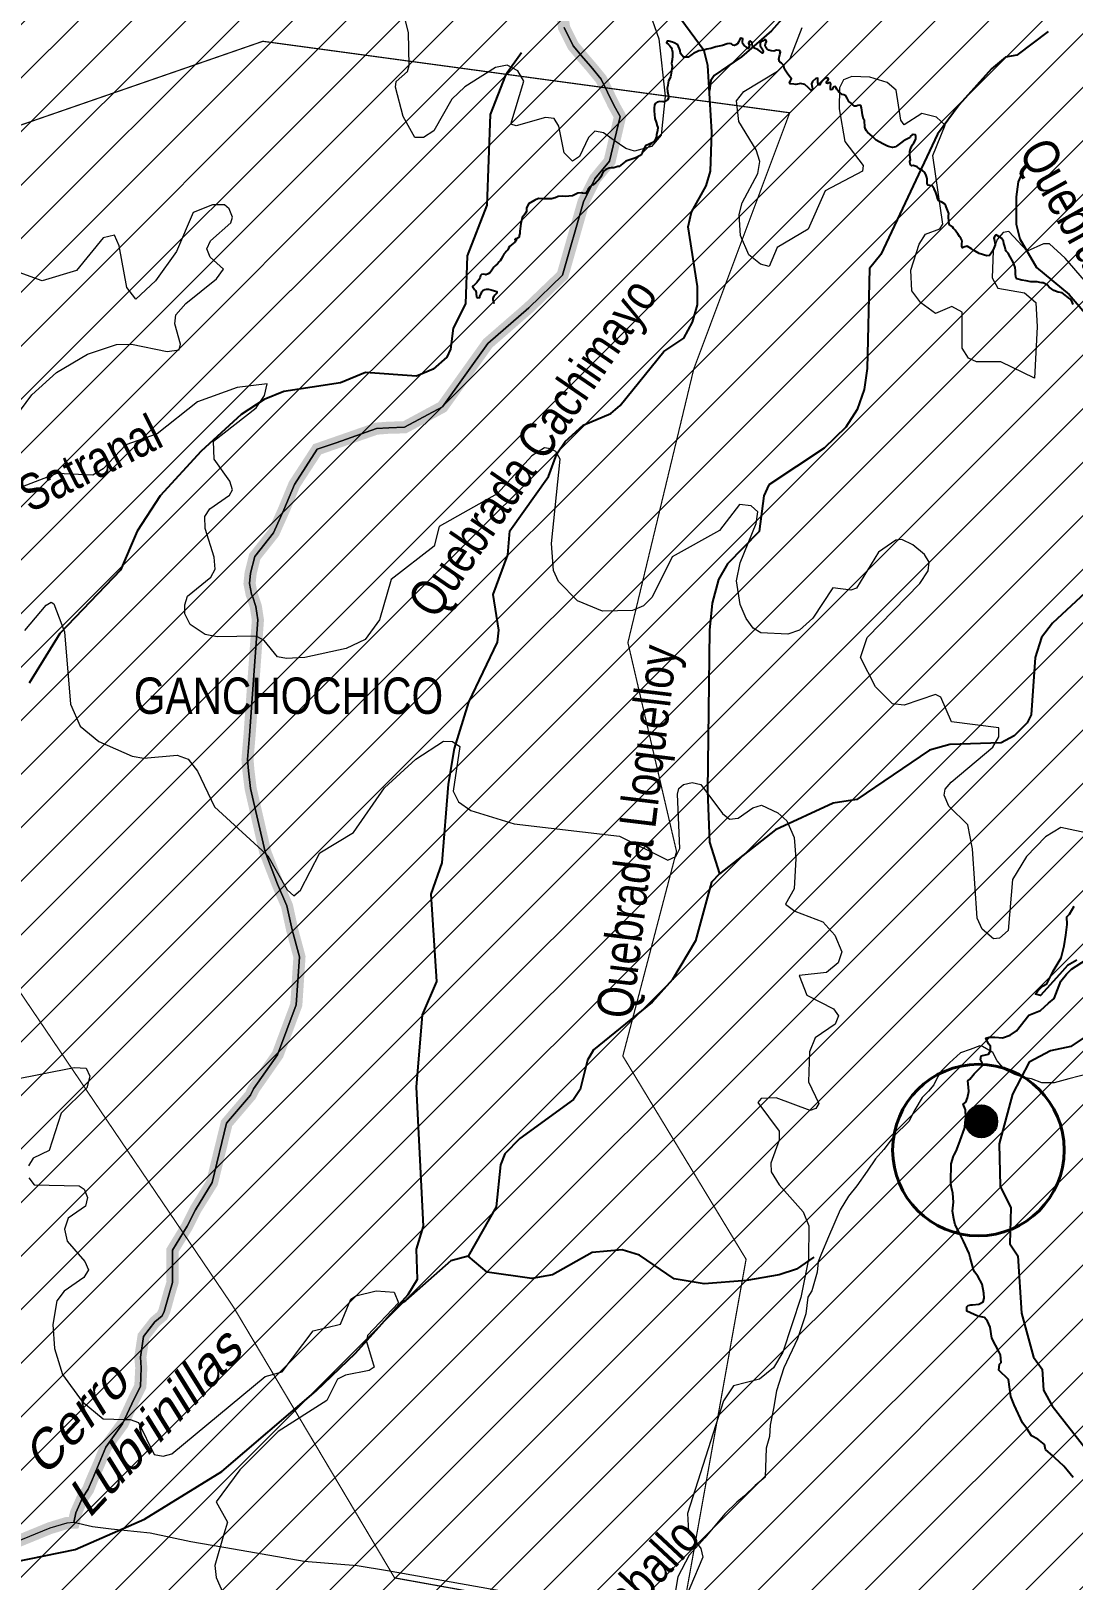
# Model space of a CAD drawing. Header units: feet. Extents: x -72 to 1107026, y -16 to 8357890.
# Drawn here: x 791715 to 800313, y 8214021 to 8226806 of the extents above; entities that cross this region are included whole.
import ezdxf

# ---------------------------------------------------------------- set-up
doc = ezdxf.new("R2010")
doc.units = ezdxf.units.FT
doc.header["$LTSCALE"] = 10
doc.header["$MEASUREMENT"] = 0
doc.linetypes.add('EJE ESC 25 000$0${ Offset Lines }', pattern=[0])
for name, color, linetype in [('_html_xmlns_fo_http__www_w3_org', 7, 'CONTINUOUS'), ('AUTODEMA-inf. cofopri-Rural-PSAD', 190, 'CONTINUOUS'), ('HUELLA-MINA-PP-BUSQUEDA CATASTRAL', 34, 'CONTINUOUS'), ('INEI-PROV-PSAD56', 7, 'CONTINUOUS'), ('VIA-AFIRMADA', 20, 'CONTINUOUS')]:
    doc.layers.add(name, color=color, linetype=linetype)
for name, color, linetype, lineweight in [('CURVAS_PERU_500_PSAD-18', 23, 'CONTINUOUS', 5), ('Hidrografia-IGN-QUEBRADAS', 151, 'CONTINUOUS', 25), ('INEI-DIS-AREQ', 252, 'CONTINUOUS', 9), ('Texto Toponimia IGN', 251, 'CONTINUOUS', 0), ('TEXTOS', 7, 'CONTINUOUS', 5)]:
    doc.layers.add(name, color=color, linetype=linetype, lineweight=lineweight)
doc.styles.add('SWILL721', font='swissi.ttf')

msp = doc.modelspace()

# ---------------------------------------------------------------- hatches: boundary and pattern name
at = {"layer": 'AUTODEMA-inf. cofopri-Rural-PSAD', "lineweight": 5}
h = msp.add_hatch(dxfattribs=at)
h.set_pattern_fill('ANSI31', color=256, scale=2500)
h.paths.add_polyline_path([(753238, 8156793), (753322, 8156780), (753238, 8156793), (761252, 8177664), (761485, 8177877), (761891, 8178033), (762006, 8178099), (762145, 8178160), (762278, 8178215), (762392, 8178274), (762497, 8178357), (762589, 8178469), (762675, 8178563), (762762, 8178662), (762856, 8178741), (762966, 8178847), (763062, 8178931), (763167, 8179043), (763215, 8179157), (763254, 8179284), (763292, 8179406), (763323, 8179543), (763341, 8179672), (763349, 8179797), (763400, 8179962), (763448, 8180102), (763499, 8180234), (763573, 8180363), (763635, 8180490), (763719, 8180589), (763826, 8180681), (763928, 8180774), (764019, 8180866), (764121, 8180950), (764228, 8181026), (764338, 8181097), (764444, 8181168), (764559, 8181213), (764712, 8181269), (764839, 8181335), (764956, 8181398), (765071, 8181451), (765175, 8181550), (765244, 8181660), (765315, 8181776), (765354, 8181893), (765389, 8182013), (765390, 8182140), (765377, 8182262), (765342, 8182396), (765286, 8182546), (765225, 8182684), (765197, 8182808), (765187, 8182943), (765170, 8183067), (765142, 8183205), (765114, 8183355), (765122, 8183484), (765143, 8183642), (765150, 8183779), (765168, 8183908), (765199, 8184028), (765243, 8184165), (765278, 8184310), (765332, 8184449), (765386, 8184576), (765432, 8184714), (765467, 8184853), (765513, 8184978), (765575, 8185115), (765661, 8185237), (765751, 8185338), (765852, 8185419), (765985, 8185503), (766099, 8185572), (766232, 8185655), (766299, 8185789), (767271, 8186800), (767271, 8186947), (767297, 8187069), (767333, 8187214), (767379, 8187334), (767466, 8187468), (767519, 8187582), (767578, 8187702), (767631, 8187831), (767690, 8187961), (767739, 8188095), (767779, 8188220), (767853, 8188349), (767930, 8188476), (768029, 8188550), (768144, 8188601), (768268, 8188621), (768396, 8188684), (768525, 8188666), (768648, 8188684), (768729, 8188803), (768760, 8188933), (768775, 8189055), (768816, 8189187), (768865, 8189314), (768913, 8189448), (768946, 8189596), (769010, 8189708), (769110, 8189804), (769242, 8189855), (769369, 8189839), (769435, 8190402), (769242, 8190676), (768955, 8190796), (768850, 8191044), (768727, 8191405), (768791, 8192051), (769355, 8193016), (769774, 8193584), (769715, 8193854), (770015, 8194180), (770358, 8194460), (770593, 8194855), (771149, 8195508), (771339, 8195882), (771620, 8196321), (772139, 8196529), (772271, 8196571), (772518, 8196829), (772893, 8197299), (773001, 8197468), (773083, 8197912), (773128, 8198271), (773053, 8198668), (772961, 8199048), (772784, 8199431), (772552, 8199747), (772403, 8199923), (772344, 8200269), (772420, 8200524), (772438, 8201124), (772378, 8201509), (772320, 8201525), (771949, 8202389), (771948, 8203291), (771835, 8204086), (771949, 8205175), (771912, 8205868), (771936, 8206678), (771927, 8207524), (771977, 8207815), (772140, 8208229), (772310, 8208881), (772199, 8209183), (771898, 8209610), (771718, 8210093), (771643, 8210618), (770734, 8212243), (770420, 8212760), (770332, 8213330), (770439, 8213909), (770573, 8214159), (770693, 8214428), (770826, 8214682), (770933, 8214964), (771027, 8215231), (771060, 8215528), (771028, 8215800), (771023, 8215945), (771008, 8216090), (770944, 8216217), (770904, 8216392), (770519, 8217145), (770239, 8217796), (770023, 8218086), (769663, 8218545), (769449, 8218924), (769225, 8219439), (769296, 8219810), (769534, 8220281), (769800, 8220721), (770123, 8220961), (770236, 8221108), (770301, 8221212), (770355, 8221316), (770388, 8221417), (770506, 8221516), (770614, 8221596), (770683, 8221720), (770695, 8221911), (770696, 8222074), (770699, 8222211), (770790, 8222424), (770811, 8222568), (770823, 8222774), (770781, 8222973), (770744, 8223095), (770724, 8223248), (770687, 8223365), (770609, 8223513), (770566, 8223607), (770536, 8223648), (770519, 8223803), (770420, 8224061), (770417, 8224114), (770411, 8224346), (770326, 8224585), (770246, 8224784), (770250, 8224878), (770152, 8225049), (770105, 8225286), (769944, 8225912), (769917, 8226101), (769939, 8226683), (769870, 8226978), (769847, 8227388), (769974, 8227697), (770102, 8227836), (770156, 8227935), (770134, 8228072), (770014, 8228391), (770087, 8228555), (770259, 8228867), (770494, 8228977), (770568, 8228972), (770670, 8228991), (770967, 8229392), (771170, 8229797), (771390, 8230281), (771541, 8230796), (771638, 8231110), (771649, 8231265), (771605, 8231522), (771627, 8231763), (771687, 8231964), (771722, 8232157), (771735, 8232337), (771693, 8232515), (771625, 8232625), (771600, 8233022), (771587, 8233284), (771570, 8233434), (771556, 8233673), (771538, 8233961), (771479, 8234294), (771495, 8234446), (771537, 8234647), (771589, 8234753), (771628, 8234908), (771626, 8235023), (771663, 8235221), (771705, 8235358), (771731, 8235452), (771806, 8235660), (771892, 8235916), (771915, 8235992), (771929, 8236129), (771913, 8236376), (771884, 8236602), (771862, 8236752), (771822, 8236938), (771796, 8237134), (771804, 8237182), (771883, 8237286), (771904, 8237405), (771913, 8237507), (771903, 8237629), (771894, 8237698), (771889, 8237802), (771827, 8237968), (771792, 8238039), (771813, 8238197), (771839, 8238311), (771838, 8238486), (771839, 8238639), (771824, 8238728), (771772, 8238886), (771717, 8239024), (771631, 8239192), (771615, 8239378), (771621, 8239502), (771614, 8239619), (771605, 8239731), (771569, 8239792), (771550, 8239932), (771551, 8240029), (771481, 8240238), (771522, 8240563), (771488, 8241022), (771468, 8241305), (820278, 8241691), (830577, 8202812), (830340, 8202672), (830000, 8202586), (829662, 8202548), (829318, 8202317), (829158, 8201793), (829053, 8201507), (828905, 8201367), (828322, 8201192), (827978, 8200961), (827919, 8200578), (827797, 8199716), (827643, 8199383), (827293, 8198961), (826996, 8198681), (826979, 8198104), (826868, 8197578), (826760, 8197196), (826743, 8196619), (826868, 8195942), (827189, 8195377), (827277, 8195085), (827159, 8194367), (827146, 8193935), (827234, 8193643), (827319, 8193256), (827453, 8192915), (827398, 8192676), (827291, 8192294), (827132, 8191818), (827119, 8191385), (827194, 8190661), (827090, 8190376), (826836, 8189950), (826722, 8189328), (826756, 8188846), (826641, 8188224), (826583, 8187889), (826334, 8187608), (826127, 8187133), (825918, 8186561), (825905, 8186129), (826032, 8185548), (825868, 8184879), (825858, 8184542), (825847, 8184158), (826032, 8183912), (826069, 8183526), (826047, 8182805), (826078, 8182227), (826108, 8181600), (826048, 8181217), (825801, 8180984), (825747, 8180793), (825636, 8180315), (825796, 8179204), (825684, 8178678), (825668, 8178149), (825657, 8177765), (825548, 8177335), (825244, 8176815), (825086, 8176386), (824977, 8175956), (824725, 8175579), (824520, 8175152), (824114, 8174443), (823712, 8173877), (823407, 8173357), (823324, 8172960), (823317, 8172729), (823307, 8172399), (823238, 8171852), (823314, 8171473), (823304, 8171154), (823327, 8170950), (823289, 8170632), (823310, 8170370), (823402, 8170016), (823586, 8169548), (823710, 8169280), (823662, 8168785), (823750, 8168195), (823303, 8168147), (822930, 8167996), (822690, 8167863), (822198, 8167624), (822071, 8167460), (821892, 8167381), (821672, 8167229), (821518, 8167084), (821383, 8166920), (821310, 8166661), (821229, 8166477), (821265, 8166226), (821329, 8166168), (821371, 8165998), (821374, 8165793), (821214, 8165770), (821034, 8165673), (820575, 8165630), (820470, 8165568), (820330, 8165544), (820169, 8165484), (819982, 8165480), (819805, 8165485), (819700, 8165414), (819649, 8165285), (819644, 8165108), (819667, 8164939), (819671, 8164762), (819732, 8164620), (819765, 8164469), (819741, 8164302), (819684, 8164248), (819479, 8164273), (819273, 8164260), (819038, 8164211), (818867, 8164134), (818823, 8164107), (818741, 8164036), (818708, 8164001), (818677, 8163932), (818710, 8163874), (818719, 8163764), (818731, 8163685), (818688, 8163660), (818637, 8163650), (818578, 8163656), (818522, 8163649), (818440, 8163596), (818419, 8163540), (818393, 8163433), (818298, 8163327), (818245, 8163363), (818164, 8163435), (818136, 8163489), (818129, 8163542), (818096, 8163606), (818046, 8163683), (817988, 8163732), (817894, 8163801), (817840, 8163741), (817832, 8163692), (817948, 8163198), (817963, 8163142), (817897, 8163112), (817789, 8163046), (817781, 8162998), (817730, 8162927), (817678, 8162897), (817592, 8162870), (817454, 8162902), (817393, 8162912), (817340, 8162910), (817312, 8162864), (817276, 8162829), (817252, 8162781), (817206, 8162736), (817116, 8162650), (817080, 8162604), (816998, 8162546), (816927, 8162529), (816831, 8162586), (816762, 8162655), (816699, 8162684), (816646, 8162707), (816575, 8162751), (816511, 8162744), (816411, 8162673), (816342, 8162595), (816313, 8162529), (816262, 8162412), (816108, 8162337), (816052, 8162315), (815981, 8162315), (815917, 8162285), (815807, 8162276), (815739, 8162310), (815638, 8162382), (815595, 8162443), (815534, 8162451), (815488, 8162492), (815433, 8162536), (815341, 8162496), (815286, 8162397), (815285, 8162290), (815182, 8162139), (815129, 8162124), (815020, 8162160), (814969, 8162143), (814915, 8162151), (814818, 8162129), (814661, 8162171), (814608, 8162204), (814465, 8162246), (814361, 8162265), (814167, 8162243), (813989, 8162194), (813856, 8162085), (813702, 8161985), (813124, 8161923), (812911, 8161706), (812856, 8161618), (812749, 8161540), (812492, 8161534), (812443, 8161524), (812367, 8161515), (812252, 8161510), (812150, 8161471), (812066, 8161443), (811936, 8161388), (811813, 8161338), (811757, 8161367), (811669, 8161438), (811510, 8161415), (811342, 8161337), (811245, 8161204), (811131, 8161124), (810849, 8161076), (810322, 8160943), (809995, 8160714), (809741, 8160678), (809493, 8160697), (809213, 8160705), (808932, 8160676), (808648, 8160621), (808530, 8160579), (808408, 8160546), (808227, 8160477), (808120, 8160465), (808005, 8160428), (807949, 8160451), (807748, 8160486), (807591, 8160502), (807337, 8160435), (807016, 8160247), (806896, 8160192), (806747, 8160074), (806681, 8160046), (806538, 8159999), (806377, 8159904), (806147, 8159906), (805415, 8159960), (805112, 8159977), (804565, 8160002), (804080, 8160025), (803956, 8160045), (803836, 8160005), (803684, 8159964), (803497, 8159761), (803367, 8159762), (803227, 8159787), (802920, 8159966), (802800, 8159994), (802680, 8160027), (802548, 8160058), (802424, 8160101), (802312, 8160152), (802195, 8160221), (802083, 8160290), (801956, 8160316), (801818, 8160295), (801688, 8160293), (801556, 8160247), (801423, 8160212), (801291, 8160159), (801159, 8160106), (800787, 8160136), (800463, 8160229), (800277, 8160263), (800072, 8160269), (799744, 8160251), (799483, 8160249), (799221, 8160248), (798949, 8160191), (798686, 8160152), (798410, 8160168), (798290, 8160204), (798148, 8160212), (798023, 8160253), (797876, 8160243), (797751, 8160192), (797611, 8160213), (797496, 8160274), (797323, 8160236), (797183, 8160081), (797053, 8159952), (796859, 8159878), (796714, 8159805), (796661, 8159693), (796625, 8159558), (796551, 8159432), (796413, 8159345), (796273, 8159351), (796136, 8159369), (796011, 8159432), (795892, 8159481), (795767, 8159545), (795647, 8159580), (795531, 8159639), (795391, 8159662), (795256, 8159634), (795083, 8159561), (794973, 8159508), (794881, 8159383), (794743, 8159228), (794634, 8159150), (794486, 8159150), (794377, 8159214), (794229, 8159227), (794087, 8159186), (793965, 8159158), (793830, 8159143), (793685, 8159172), (793580, 8159268), (793535, 8159388), (793533, 8159520), (793530, 8159657), (793548, 8159797), (793528, 8160067), (793457, 8160189), (793366, 8160285), (793249, 8160375), (793130, 8160431), (792862, 8160424), (792730, 8160378), (792470, 8160226), (792221, 8160229), (792150, 8160361), (792025, 8160394), (791895, 8160369), (791742, 8160344), (791615, 8160278), (791345, 8160296), (791121, 8160303), (791002, 8160353), (790927, 8160356), (790776, 8160295), (790573, 8160086), (790487, 8160014), (790335, 8159935), (790156, 8159875), (789933, 8159891), (789628, 8159994), (789403, 8160091), (789337, 8160215), (789139, 8160376), (788987, 8160391), (788855, 8160613), (788850, 8160750), (788898, 8160900), (788728, 8161037), (788593, 8161048), (788476, 8161094), (788331, 8161107), (788207, 8161079), (788072, 8161089), (787996, 8161188), (787900, 8161371), (787828, 8161534), (787714, 8161613), (787483, 8161754), (787368, 8161805), (787254, 8161881), (787122, 8161935), (787007, 8162011), (786888, 8162072), (786771, 8162121), (786667, 8162202), (786552, 8162248), (786425, 8162271), (786298, 8162223), (786203, 8162137), (786107, 8162061), (786051, 8162173), (786043, 8162338), (786150, 8162401), (786275, 8162485), (786339, 8162597), (786237, 8162665), (786110, 8162638), (785990, 8162577), (785868, 8162597), (785746, 8162615), (785622, 8162654), (785500, 8162672), (785362, 8162654), (785199, 8162603), (785082, 8162565), (784960, 8162540), (784835, 8162500), (784720, 8162436), (784596, 8162358), (784484, 8162277), (784379, 8162190), (784275, 8162114), (784160, 8162036), (784043, 8161954), (783938, 8161886), (783826, 8161812), (783699, 8161747), (783582, 8161693), (783449, 8161676), (783342, 8161607), (783271, 8161452), (783225, 8161328), (783179, 8161206), (783138, 8161082), (783097, 8160957), (783061, 8160830), (782974, 8160718), (782855, 8160675), (782725, 8160670), (782582, 8160648), (782463, 8160615), (782353, 8160549), (782259, 8160460), (782078, 8160260), (782029, 8160143), (781968, 8160031), (781907, 8159917), (781846, 8159810), (781751, 8159699), (781639, 8159610), (781573, 8159503), (781506, 8159396), (781422, 8159300), (781295, 8159285), (781170, 8159283), (781058, 8159227), (781035, 8159095), (780966, 8158947), (780910, 8158818), (780843, 8158678), (780719, 8158676), (780643, 8158773), (780548, 8158676), (780492, 8158534), (780489, 8158409), (780563, 8158292), (780456, 8158221), (780372, 8158130), (780275, 8158051), (780148, 8158062), (780033, 8158141), (779893, 8158142), (779769, 8158106), (779649, 8158042), (779555, 8157953), (779448, 8157872), (779391, 8157763), (779345, 8157649), (779294, 8157529), (779236, 8157415), (779123, 8157309), (778981, 8157250), (778859, 8157212), (778734, 8157164), (778607, 8157144), (778479, 8157144), (778332, 8157180), (778375, 8156898), (778164, 8156936), (778158, 8156802), (778130, 8156675), (778140, 8156545), (778112, 8156426), (778050, 8156319), (778063, 8156169), (777986, 8156065), (777961, 8155941), (777902, 8155786), (777843, 8155676), (777795, 8155562), (777705, 8155466), (777593, 8155359), (777509, 8155263), (777417, 8155159), (777305, 8155070), (777239, 8154938), (777216, 8154806), (777159, 8154686), (777093, 8154552), (777034, 8154440), (776983, 8154298), (776922, 8154161), (776873, 8154016), (776779, 8153937), (776659, 8153838), (776605, 8153711), (776592, 8153572), (776612, 8153434), (776630, 8153310), (776609, 8153183), (776586, 8153051), (776545, 8152921), (776515, 8152794), (776494, 8152637), (776486, 8152507), (776478, 8152344), (776437, 8152225), (776573, 8151681), (776106, 8151111), (775463, 8150015), (775273, 8149577), (775253, 8149427), (774951, 8149779), (774716, 8150004), (774511, 8150120), (774293, 8150189), (774009, 8150343), (773986, 8150653), (773898, 8150715), (773679, 8150366), (773524, 8150449), (773583, 8150865), (773302, 8151090), (773079, 8151190), (772903, 8151351), (772690, 8151485), (772613, 8151651), (772759, 8151759), (772737, 8151864), (772352, 8152136), (772085, 8152058), (771824, 8152119), (771653, 8152170), (771611, 8152333), (771212, 8152458), (770986, 8152496), (770745, 8152533), (770505, 8152618), (770212, 8152721), (769864, 8152789), (769676, 8152849), (769529, 8152895), (769298, 8152965), (769056, 8153020), (768826, 8153067), (768593, 8153122), (768350, 8153228), (768122, 8153296), (767859, 8153352), (767629, 8153412), (767406, 8153493), (767171, 8153558), (766938, 8153643), (766714, 8153723), (766443, 8153849), (766241, 8153940), (766040, 8153990), (765798, 8154065), (765568, 8154146), (765335, 8154198), (765105, 8154273), (764987, 8154344), (764570, 8154454), (764357, 8154514), (764080, 8154590), (763867, 8154638), (763662, 8154698), (763479, 8154729), (763070, 8154817), (762778, 8154929), (762461, 8154975), (762334, 8155019), (762093, 8155094), (761838, 8155171), (761596, 8155180), (761345, 8155237), (761116, 8155269), (760846, 8155361), (760587, 8155419), (760351, 8155487), (760119, 8155512), (759916, 8155493), (759629, 8155574), (759372, 8155594), (759166, 8155611), (758956, 8155664), (758687, 8155803), (758456, 8155889), (758210, 8155960), (757946, 8156005), (757689, 8156063), (757532, 8156107), (757276, 8156170), (757050, 8156236), (756864, 8156260), (756611, 8156328), (756385, 8156381), (756113, 8156398), (755975, 8156433), (755622, 8156463), (755391, 8156486), (755152, 8156526), (754896, 8156606), (754586, 8156660), (754380, 8156712), (754159, 8156752), (753964, 8156794), (753322, 8156780)])
at = {"layer": 'TEXTOS', "lineweight": 5}
h = msp.add_hatch(dxfattribs=at)
h.set_pattern_fill('ANSI31', color=256)
h.set_pattern_definition([(45, (0, 0), (-0.0883883476483, 0.0883883476483), [])])
edge = h.paths.add_edge_path()
edge.add_arc((799557, 8217807), 131, 0, 360)

# ---------------------------------------------------------------- linework, layer by layer
at = {"layer": '_html_xmlns_fo_http__www_w3_org', "color": 0}
msp.add_lwpolyline([(800315, 8224550), (800303, 8224575), (800287, 8224596), (800223, 8224645), (800189, 8224651), (800155, 8224665), (800117, 8224691), (800101, 8224707), (800066, 8224727), (800055, 8224728), (800038, 8224731), (800016, 8224736), (799984, 8224737), (799964, 8224735), (799926, 8224745), (799889, 8224749), (799848, 8224761), (799840, 8224777), (799837, 8224801), (799839, 8224826), (799834, 8224853), (799820, 8224897), (799794, 8224941), (799777, 8224972), (799761, 8224989), (799755, 8225003), (799749, 8225027), (799742, 8225052), (799740, 8225071), (799723, 8225096), (799688, 8225119), (799677, 8225123), (799668, 8225116), (799659, 8225097), (799664, 8225078), (799671, 8225041), (799660, 8225013), (799649, 8224990), (799637, 8224971), (799623, 8224954), (799601, 8224951), (799537, 8224969), (799504, 8224989), (799491, 8224998), (799474, 8225007), (799438, 8225029), (799413, 8225021), (799401, 8225017), (799394, 8225031), (799395, 8225051), (799397, 8225068), (799396, 8225081), (799387, 8225095), (799377, 8225109), (799361, 8225132), (799351, 8225145), (799339, 8225163), (799327, 8225175), (799317, 8225190), (799292, 8225209), (799284, 8225270), (799286, 8225280), (799288, 8225300), (799267, 8225356), (799263, 8225364), (799251, 8225379), (799230, 8225392), (799206, 8225403), (799196, 8225418), (799189, 8225447), (799182, 8225474), (799168, 8225502), (799151, 8225528), (799116, 8225533), (799110, 8225543), (799109, 8225557), (799110, 8225574), (799109, 8225583), (799107, 8225596), (799100, 8225614), (799090, 8225639), (799072, 8225655), (799050, 8225666), (799026, 8225686), (798994, 8225696), (798980, 8225693), (798974, 8225698), (798970, 8225711), (798966, 8225728), (798972, 8225742), (798968, 8225761), (798966, 8225780), (798967, 8225811), (798972, 8225836), (798980, 8225851), (798986, 8225863), (799000, 8225884), (799008, 8225898), (799016, 8225917), (799017, 8225936), (799012, 8225948), (798995, 8225953), (798985, 8225950), (798972, 8225939), (798968, 8225927), (798941, 8225912), (798930, 8225907), (798910, 8225896), (798900, 8225889), (798857, 8225856), (798850, 8225851), (798823, 8225845), (798790, 8225852), (798781, 8225856), (798743, 8225875), (798688, 8225905), (798657, 8225936), (798616, 8225972), (798609, 8225982), (798600, 8225996), (798596, 8226012), (798591, 8226066), (798584, 8226079), (798576, 8226114), (798567, 8226173), (798562, 8226192), (798548, 8226195), (798536, 8226190), (798524, 8226186), (798510, 8226186), (798497, 8226196), (798482, 8226211), (798463, 8226224), (798448, 8226251), (798437, 8226272), (798423, 8226280), (798408, 8226282), (798377, 8226307), (798364, 8226326), (798357, 8226341), (798351, 8226348), (798338, 8226346), (798330, 8226334), (798325, 8226324), (798315, 8226321), (798311, 8226325), (798311, 8226345), (798314, 8226369), (798308, 8226381), (798292, 8226376), (798289, 8226373), (798279, 8226375), (798278, 8226383), (798281, 8226388), (798286, 8226396), (798294, 8226409), (798288, 8226419), (798275, 8226416), (798261, 8226410), (798246, 8226395), (798229, 8226373), (798224, 8226361), (798212, 8226362), (798208, 8226380), (798207, 8226417), (798190, 8226413), (798162, 8226389), (798154, 8226370), (798160, 8226342), (798162, 8226332), (798160, 8226321), (798154, 8226317), (798148, 8226318), (798137, 8226328), (798126, 8226341), (798101, 8226365), (798065, 8226374), (798053, 8226371), (798026, 8226364), (798009, 8226367), (797979, 8226369), (797973, 8226381), (797982, 8226395), (797991, 8226410), (797968, 8226439), (797953, 8226459), (797933, 8226491), (797927, 8226516), (797923, 8226524), (797906, 8226541), (797896, 8226546), (797891, 8226553), (797886, 8226573), (797887, 8226588), (797894, 8226613), (797898, 8226631), (797891, 8226646), (797867, 8226647), (797843, 8226640), (797821, 8226642), (797802, 8226649), (797787, 8226660), (797775, 8226674), (797773, 8226687), (797774, 8226701), (797784, 8226719), (797779, 8226734), (797767, 8226734), (797757, 8226726), (797738, 8226717), (797732, 8226705), (797731, 8226696), (797732, 8226684), (797753, 8226650), (797757, 8226636), (797751, 8226623), (797738, 8226634), (797715, 8226650), (797680, 8226668), (797669, 8226681), (797666, 8226696), (797662, 8226713), (797649, 8226725), (797642, 8226719), (797635, 8226705), (797641, 8226689), (797641, 8226676), (797639, 8226668), (797632, 8226661), (797616, 8226674), (797600, 8226686), (797589, 8226699), (797586, 8226717), (797588, 8226741), (797573, 8226748), (797566, 8226744), (797557, 8226724), (797552, 8226715), (797543, 8226701), (797530, 8226692), (797520, 8226686), (797508, 8226690), (797494, 8226701), (797476, 8226703), (797459, 8226700), (797421, 8226686), (797365, 8226675), (797325, 8226662), (797291, 8226655), (797267, 8226649), (797224, 8226643), (797203, 8226632), (797184, 8226624), (797167, 8226611), (797137, 8226591), (797100, 8226589), (797074, 8226621), (797071, 8226646), (797052, 8226692), (797023, 8226707), (797009, 8226715), (796979, 8226722), (796963, 8226723), (796959, 8226707), (796974, 8226694), (796987, 8226684), (796996, 8226670), (797002, 8226655), (797007, 8226631), (797009, 8226618), (797008, 8226597), (797005, 8226567), (797001, 8226539), (797004, 8226516), (797003, 8226490), (797001, 8226476), (796998, 8226459), (796995, 8226442), (796992, 8226428), (796983, 8226409), (796976, 8226395), (796971, 8226377), (796970, 8226356), (796963, 8226333), (796967, 8226306), (796975, 8226267), (796975, 8226251), (796968, 8226238), (796959, 8226232), (796941, 8226222), (796928, 8226221), (796904, 8226223), (796882, 8226218), (796865, 8226208), (796859, 8226193), (796856, 8226171), (796857, 8226143), (796859, 8226116), (796863, 8226085), (796872, 8226053), (796881, 8226024), (796886, 8226010), (796883, 8225985), (796876, 8225948), (796877, 8225934), (796863, 8225901), (796847, 8225885), (796784, 8225858), (796760, 8225812), (796755, 8225789), (796737, 8225776), (796712, 8225761), (796689, 8225755), (796623, 8225731), (796568, 8225688), (796558, 8225687), (796525, 8225678), (796502, 8225676), (796485, 8225673), (796459, 8225663), (796444, 8225653), (796433, 8225638), (796425, 8225622), (796416, 8225602), (796404, 8225584), (796387, 8225567), (796375, 8225555), (796352, 8225537), (796339, 8225530), (796328, 8225519), (796311, 8225500), (796304, 8225481), (796294, 8225466), (796264, 8225468), (796258, 8225470), (796228, 8225467), (796222, 8225464), (796183, 8225446), (796122, 8225441), (796101, 8225443), (796064, 8225441), (796039, 8225428), (796010, 8225420), (795995, 8225420), (795989, 8225420), (795980, 8225421), (795943, 8225421), (795902, 8225423), (795873, 8225411), (795819, 8225380), (795804, 8225343), (795802, 8225317), (795790, 8225293), (795780, 8225284), (795768, 8225267), (795768, 8225263), (795766, 8225254), (795757, 8225218), (795751, 8225173), (795749, 8225154), (795747, 8225135), (795744, 8225119), (795742, 8225106), (795739, 8225101), (795729, 8225095), (795720, 8225090), (795714, 8225093), (795712, 8225091), (795707, 8225085), (795711, 8225085), (795716, 8225086), (795722, 8225084), (795707, 8225062), (795680, 8225041), (795664, 8225028), (795654, 8225013), (795649, 8225001), (795636, 8224985), (795627, 8224976), (795617, 8224964), (795608, 8224947), (795595, 8224924), (795585, 8224909), (795578, 8224900), (795564, 8224884), (795544, 8224867), (795533, 8224856), (795524, 8224840), (795511, 8224823), (795500, 8224810), (795488, 8224803), (795467, 8224793), (795462, 8224795), (795445, 8224799), (795433, 8224797), (795425, 8224787), (795421, 8224773), (795410, 8224751), (795394, 8224730), (795377, 8224713), (795363, 8224699), (795358, 8224698), (795375, 8224673), (795382, 8224663), (795389, 8224649), (795389, 8224634), (795392, 8224616), (795398, 8224603), (795417, 8224607), (795418, 8224618), (795428, 8224636), (795436, 8224654), (795447, 8224668), (795460, 8224673), (795474, 8224674), (795491, 8224674), (795513, 8224669), (795539, 8224661), (795548, 8224658), (795559, 8224656), (795559, 8224642), (795555, 8224640), (795542, 8224627), (795534, 8224616), (795526, 8224600), (795526, 8224587), (795531, 8224571), (795534, 8224556)], dxfattribs=at)
at = {"layer": 'CURVAS_PERU_500_PSAD-18'}
for points in [[(796528, 8225901), (796439, 8225965), (796367, 8225979), (796316, 8225927), (796240, 8225769), (796184, 8225731), (796114, 8225800), (796069, 8226020), (796032, 8226083), (795959, 8226091), (795718, 8226023), (795674, 8226038), (795781, 8226391), (795731, 8226476), (795645, 8226523), (795548, 8226504), (795295, 8226344), (795186, 8226242), (795038, 8225982), (794954, 8225928), (794883, 8225927), (794786, 8226101), (794722, 8226342), (794729, 8226390), (794822, 8226472), (794836, 8226520), (794831, 8226794), (794780, 8226986)], [(796805, 8227000), (796894, 8226740), (796947, 8226269), (796915, 8225946), (796836, 8225854), (796694, 8225813), (796623, 8225835), (796528, 8225901)], [(800654, 8224460), (800247, 8224931), (800118, 8225050), (800070, 8225050), (799935, 8224990), (799783, 8225150), (799737, 8225142), (799688, 8225085), (799655, 8224991), (799645, 8224768), (799693, 8224683), (799913, 8224644), (800006, 8224564), (800018, 8224365), (799995, 8223941), (799716, 8224075), (799517, 8224076), (799449, 8224106), (799397, 8224189), (799397, 8224485), (799312, 8224531), (799179, 8224474), (799058, 8224562), (798982, 8224661), (798974, 8224833), (799044, 8225046), (799096, 8225130), (799213, 8225172), (799238, 8225212), (799157, 8225779), (799258, 8226030), (799185, 8226095), (799065, 8226126), (798920, 8226032), (798892, 8226071), (798853, 8226317), (798780, 8226382), (798636, 8226424), (798487, 8226431), (798418, 8226404), (798386, 8226338), (798382, 8226163), (798431, 8225893), (798582, 8225696), (798575, 8225649), (798268, 8225488), (798128, 8225171), (797872, 8225020), (797805, 8224862), (797735, 8224881), (797638, 8224959), (797569, 8225118), (797557, 8225292), (797583, 8225388), (797712, 8225631), (797729, 8225729), (797699, 8225824), (797555, 8226058), (797536, 8226229), (797597, 8226306), (797875, 8226474), (797980, 8226579), (798078, 8226835)], [(791544, 8223561), (791721, 8223803), (791924, 8223987), (792182, 8224139), (792419, 8224218), (792543, 8224220), (792838, 8224162), (792936, 8224175), (792947, 8224221), (792902, 8224390), (792911, 8224463), (792992, 8224558), (793245, 8224761), (793302, 8224841), (793192, 8224940), (793166, 8225008), (793195, 8225075), (793364, 8225222), (793377, 8225269), (793350, 8225339), (793312, 8225370), (793212, 8225371), (793053, 8225307), (792916, 8224987), (792742, 8224743), (792580, 8224593), (792505, 8224690), (792443, 8225033), (792403, 8225122), (792311, 8225099), (792091, 8224829), (791807, 8224745), (791527, 8224847)], [(793577, 8221809), (793575, 8221810), (793251, 8221807), (793153, 8221826), (793029, 8221909), (792983, 8221996), (792983, 8222070), (793006, 8222141), (793199, 8222298), (793234, 8222363), (793227, 8222462), (793153, 8222701), (793149, 8222800), (793191, 8222861), (793354, 8222976), (793377, 8223019), (793356, 8223090), (793226, 8223273), (793220, 8223420), (793573, 8223696), (793642, 8223799), (793663, 8223894), (793417, 8223864), (793089, 8223744), (792757, 8223480), (792498, 8223391), (792309, 8223192), (792225, 8223140), (791928, 8223155), (791463, 8222975)], [(800457, 8220180), (800213, 8220231), (800085, 8220156), (799929, 8219994), (799813, 8219802), (799778, 8219381), (799705, 8219318), (799656, 8219312), (799563, 8219392), (799523, 8219483), (799482, 8220056), (799446, 8220253), (799287, 8220408), (799250, 8220499), (799259, 8220548), (799308, 8220605), (799652, 8220894), (799700, 8220981), (799701, 8221054), (799310, 8221105), (799221, 8221308), (799178, 8221331), (798920, 8221241), (798823, 8221252), (798683, 8221393), (798559, 8221636), (798613, 8221799), (799048, 8222247), (799117, 8222351), (799127, 8222423), (799086, 8222485), (798991, 8222565), (798901, 8222608), (798852, 8222603), (798709, 8222504), (798526, 8222208), (798480, 8222190), (798331, 8222209), (798166, 8221959), (798055, 8221860), (797960, 8221829), (797737, 8221839), (797674, 8221877), (797616, 8221958), (797566, 8222073), (797535, 8222269), (797567, 8222416), (797698, 8222740), (797713, 8222838), (797658, 8222886), (797561, 8222899), (797396, 8222683), (797005, 8222467), (796839, 8222132), (796770, 8222061), (796678, 8222024), (796429, 8222017), (796224, 8222103), (796067, 8222263), (796026, 8222354), (796010, 8222577), (796080, 8223273), (796045, 8223335), (796000, 8223357), (795951, 8223365), (795847, 8223299), (795562, 8222986), (795083, 8222717), (795041, 8222553), (794687, 8222279), (794589, 8221945), (794472, 8221784), (794316, 8221709), (793973, 8221635), (793823, 8221627), (793750, 8221642), (793640, 8221775), (793577, 8221809)], [(791665, 8221859), (791839, 8222068), (791882, 8222091), (791904, 8222079), (791990, 8221847), (792041, 8221250), (792121, 8221069), (792275, 8220942), (792549, 8220820), (792647, 8220805), (792921, 8220829), (793013, 8220796), (793089, 8220697), (793228, 8220404), (793654, 8220013)], [(793654, 8220013), (793669, 8219999), (793829, 8219718), (793884, 8219669), (793939, 8219714), (794099, 8220023), (794375, 8220192), (794631, 8220559), (794890, 8220795), (795119, 8220944), (795194, 8220941), (795253, 8220900), (795197, 8220532), (795243, 8220445), (795344, 8220373), (795701, 8220263), (796570, 8220162), (796970, 8219962), (797035, 8219993), (797069, 8220059), (797048, 8220508), (797060, 8220555), (797099, 8220586), (797171, 8220604), (797243, 8220588), (797420, 8220347), (797478, 8220300), (797549, 8220308), (797672, 8220394), (797743, 8220416), (797878, 8220354), (797951, 8220286), (798011, 8220151), (798026, 8219977), (798011, 8219727), (797939, 8219599), (798016, 8219543), (798249, 8219455), (798348, 8219343), (798406, 8219205), (798374, 8219114), (798278, 8219036), (798054, 8219010), (798115, 8218848), (798337, 8218736), (798377, 8218677), (798350, 8218609), (798186, 8218495), (798137, 8218382), (798129, 8218133), (798216, 8217954), (798190, 8217912), (798144, 8217897), (797863, 8218000), (797739, 8217996), (797711, 8217963), (797889, 8217725), (797889, 8217651), (797819, 8217463), (797823, 8217389), (797888, 8217283), (798087, 8217059), (798133, 8216944), (798129, 8216670), (798067, 8216352), (797919, 8215901), (797842, 8215773), (797727, 8215678), (797511, 8215623), (797430, 8215499), (797132, 8214571), (797141, 8214423), (797243, 8214281), (797259, 8214210), (797044, 8213705)], [(791558, 8218150), (792072, 8218251), (792169, 8218246), (792201, 8218180), (792176, 8218085), (791965, 8217874), (791865, 8217567), (791732, 8217502), (791695, 8217441)], [(791698, 8217341), (791740, 8217282), (792112, 8217275), (792153, 8217247), (792181, 8217178), (792165, 8217108), (792021, 8217009), (791990, 8216916), (792012, 8216819), (792160, 8216650), (792189, 8216582), (792152, 8216519), (791988, 8216405), (791927, 8216327), (791896, 8216130), (791908, 8215931), (791976, 8215717), (792136, 8215495), (792309, 8215352), (792487, 8215347)], [(792487, 8215347), (792532, 8215345), (792603, 8215322), (792732, 8215058), (792805, 8215043), (792876, 8215063), (793646, 8215701), (793786, 8215740), (794044, 8216077), (794268, 8216134), (794353, 8216340), (794394, 8216368), (794564, 8216409), (794711, 8216397), (794748, 8216310), (794490, 8216040), (794484, 8215991), (794545, 8215779), (794505, 8215750), (794309, 8215713), (794243, 8215679), (794155, 8215502), (793755, 8215248), (793437, 8214930), (793244, 8214668), (793336, 8214500), (793307, 8214401)], [(793307, 8214401), (793232, 8214142), (793243, 8214043), (793303, 8213905)]]:
    msp.add_lwpolyline(points, dxfattribs=at)
at = {"layer": 'Hidrografia-IGN-QUEBRADAS'}
msp.add_line((794805, 8216327), (794747, 8216289), dxfattribs=at)
for points in [[(798539, 8229354), (798564, 8229158), (798733, 8228880), (798774, 8228763), (798796, 8228539), (798770, 8228342), (798675, 8228228), (798465, 8228149), (798359, 8228044), (798287, 8227858), (798138, 8227277), (798038, 8227049), (797824, 8226806), (797578, 8226594), (797351, 8226439), (797324, 8226398), (797312, 8226316)], [(791443, 8214143), (792079, 8214272), (792650, 8214523), (793289, 8214916), (794067, 8215583), (794391, 8215895), (794826, 8216377), (794905, 8216504), (794895, 8216751), (794954, 8216941), (794895, 8218090), (794945, 8218686), (795063, 8218961), (795018, 8219683), (795108, 8219941), (795161, 8220589), (795208, 8220885), (795328, 8221266), (795565, 8221761), (795575, 8221860), (795529, 8222155), (795649, 8222483), (795666, 8222681), (795984, 8223128), (796054, 8223315), (796123, 8223419), (796270, 8223553), (796500, 8223650), (796577, 8223714), (796937, 8224161), (797102, 8224270), (797172, 8224402), (797214, 8224546), (797213, 8224696), (797137, 8225189), (797165, 8225310), (797286, 8225529), (797321, 8225648), (797333, 8225972), (797300, 8226521), (797270, 8226642), (797076, 8226903)], [(800108, 8226803), (799848, 8226607), (799755, 8226590), (799640, 8226493), (799372, 8226197), (799195, 8225955), (798728, 8224960), (798634, 8224846), (798614, 8224021), (798589, 8223848), (798533, 8223683), (798437, 8223537), (798259, 8223362), (797803, 8223060), (797762, 8222969), (797724, 8222674), (797463, 8222407), (797388, 8222278), (797335, 8222085), (797312, 8221861), (797298, 8220536), (797312, 8220112), (797397, 8219851)], [(795761, 8226626), (795631, 8226442), (795504, 8226117), (795477, 8225369), (795313, 8224951), (795299, 8224553), (795197, 8224354), (795177, 8224181), (795147, 8224113), (795033, 8224016), (794897, 8223956), (794476, 8223987), (794269, 8223901), (793800, 8223830), (793638, 8223765), (793450, 8223642), (793118, 8223339), (792780, 8222970), (792590, 8222677), (792452, 8222357), (791952, 8221833), (791700, 8221423)], [(799921, 8225696), (799859, 8225560), (799843, 8225436), (799843, 8225211), (799874, 8225091), (800011, 8224853), (800282, 8224632), (800475, 8224404)], [(800528, 8222275), (800144, 8221919), (800053, 8221801), (800001, 8221635), (799968, 8221162), (799935, 8221095), (799828, 8220990), (799720, 8220932), (799295, 8220917), (799128, 8220870), (798530, 8220462), (798334, 8220432), (797857, 8220214), (797397, 8219851)], [(797397, 8219851), (797329, 8219780), (797199, 8219298), (797007, 8218977), (796840, 8218792), (796357, 8218397), (796307, 8218311), (796246, 8218069), (796191, 8217986), (795747, 8217665), (795624, 8217540), (795588, 8217447), (795553, 8217101), (795321, 8216695)], [(800834, 8218788), (800296, 8218424), (800127, 8218389), (799951, 8218296), (799812, 8218031), (799704, 8217621), (799712, 8217272), (799800, 8217094), (799790, 8216795), (799857, 8216696), (799888, 8216223), (799986, 8215861), (800057, 8215763), (800068, 8215589), (800142, 8215460), (800418, 8215104)], [(795321, 8216695), (795179, 8216656), (794805, 8216327)], [(798174, 8216687), (798030, 8216587), (797888, 8216540), (797618, 8216493), (797269, 8216467), (797023, 8216506), (796735, 8216702), (796592, 8216746), (796345, 8216725), (796019, 8216541), (795848, 8216510), (795478, 8216563), (795321, 8216695)]]:
    msp.add_lwpolyline(points, dxfattribs=at)
at = {"layer": 'HUELLA-MINA-PP-BUSQUEDA CATASTRAL', "linetype": 'EJE ESC 25 000$0${ Offset Lines }', "lineweight": 20, "ltscale": 5, "const_width": 10}
msp.add_lwpolyline([(788975, 8224818), (791467, 8225973), (793628, 8226721), (797975, 8226131), (797183, 8224015), (796640, 8221758), (797041, 8220035), (796598, 8218346), (797615, 8216669), (797068, 8213615), (794715, 8214039), (793385, 8216275), (791028, 8219754), (788479, 8221371)], close=True, dxfattribs=at)
at = {"layer": 'INEI-DIS-AREQ'}
for points in [[(796113, 8226835), (796188, 8226684), (796274, 8226581), (796334, 8226512), (796419, 8226409), (796523, 8226194), (796575, 8226100), (796489, 8225731), (796368, 8225585), (796274, 8225396), (796101, 8224790), (795822, 8224522), (795484, 8224228), (795109, 8223703), (794798, 8223535), (794668, 8223532), (794565, 8223524), (794232, 8223408), (794077, 8223354), (793888, 8223064), (793802, 8222855), (793717, 8222665), (793561, 8222468), (793527, 8222332), (793518, 8222246), (793535, 8222159), (793544, 8222134), (793570, 8222056), (793587, 8221945), (793518, 8220992), (793501, 8220794), (793509, 8220700), (793527, 8220554), (793647, 8220032), (793750, 8219765), (793827, 8219586), (793870, 8219388), (793930, 8219165), (793904, 8218769), (793750, 8218357), (793552, 8218074), (793527, 8218023), (793329, 8217791), (793209, 8217301), (793071, 8217078), (793003, 8216941), (792882, 8216743), (792882, 8216564), (792883, 8216478), (792857, 8216392), (792814, 8216238), (792797, 8216203), (792737, 8216152), (792643, 8216032), (792617, 8215860), (792625, 8215774), (792617, 8215620), (792565, 8215516), (792471, 8215310), (792332, 8215118), (792278, 8214985), (792221, 8214855), (792187, 8214770), (792141, 8214700), (792086, 8214575), (792067, 8214495), (792010, 8214492), (791869, 8214449), (791582, 8214331)], [(796355, 8213796), (794655, 8214096), (794407, 8214139), (793969, 8214174), (793385, 8214277), (793033, 8214337), (792699, 8214408), (792376, 8214442), (792222, 8214461), (792067, 8214495), (792086, 8214575), (792141, 8214700), (792187, 8214770), (792221, 8214855), (792278, 8214985), (792332, 8215118), (792471, 8215310), (792565, 8215516), (792617, 8215620), (792625, 8215774), (792617, 8215860), (792643, 8216032), (792737, 8216152), (792797, 8216203), (792814, 8216238), (792857, 8216392), (792883, 8216478), (792882, 8216564), (792882, 8216743), (793003, 8216941), (793071, 8217078), (793209, 8217301), (793329, 8217791), (793527, 8218023), (793552, 8218074), (793750, 8218357), (793904, 8218769), (793930, 8219165), (793870, 8219388), (793827, 8219586), (793750, 8219765), (793647, 8220032), (793527, 8220554), (793509, 8220700), (793501, 8220794), (793518, 8220992), (793587, 8221945), (793570, 8222056), (793544, 8222134), (793535, 8222159), (793518, 8222246), (793527, 8222332), (793561, 8222468), (793717, 8222665), (793802, 8222855), (793888, 8223064), (794077, 8223354), (794232, 8223408), (794565, 8223524), (794668, 8223532), (794798, 8223535), (795109, 8223703), (795484, 8224228), (795822, 8224522), (796101, 8224790), (796274, 8225396), (796368, 8225585), (796489, 8225731), (796575, 8226100), (796523, 8226194), (796419, 8226409), (796334, 8226512), (796274, 8226581), (796188, 8226684), (796113, 8226835)], [(800449, 8218202), (800279, 8218159), (800158, 8218125), (800055, 8218125), (799970, 8218159), (799906, 8218168), (799833, 8218193), (799747, 8218236), (799687, 8218306), (799652, 8218374), (799566, 8218425), (799545, 8218431), (799464, 8218399), (799385, 8218373), (799294, 8218290), (799225, 8218221), (799198, 8218176), (799163, 8218108), (799120, 8218056), (799069, 8218005), (799008, 8217902), (798957, 8217807), (798836, 8217687), (798751, 8217575), (798682, 8217498), (798614, 8217395), (798528, 8217275), (798459, 8217189), (798391, 8217077), (798296, 8216854), (798236, 8216717), (798210, 8216648), (798201, 8216562), (798158, 8216408), (798124, 8216356), (798107, 8216219), (798038, 8216013), (797927, 8215772), (797866, 8215583), (797841, 8215437), (797815, 8215300), (797807, 8215206), (797781, 8215111), (797772, 8214871), (797689, 8214802), (797601, 8214716), (797540, 8214665), (797440, 8214568), (797274, 8214369), (797146, 8214227), (797051, 8214047), (797008, 8213789)]]:
    msp.add_lwpolyline(points, dxfattribs=at)
at = {"layer": 'INEI-PROV-PSAD56', "const_width": 100}
msp.add_lwpolyline([(796101, 8226924), (796113, 8226835), (796188, 8226684), (796274, 8226581), (796334, 8226512), (796419, 8226409), (796523, 8226194), (796575, 8226100), (796489, 8225731), (796368, 8225585), (796274, 8225396), (796101, 8224790), (795822, 8224522), (795484, 8224228), (795109, 8223703), (794798, 8223535), (794668, 8223532), (794565, 8223524), (794232, 8223408), (794077, 8223354), (793888, 8223064), (793802, 8222855), (793717, 8222665), (793561, 8222468), (793527, 8222332), (793518, 8222246), (793535, 8222159), (793544, 8222134), (793570, 8222056), (793587, 8221945), (793518, 8220992), (793501, 8220794), (793509, 8220700), (793527, 8220554), (793647, 8220032), (793750, 8219765), (793827, 8219586), (793870, 8219388), (793930, 8219165), (793904, 8218769), (793750, 8218357), (793552, 8218074), (793527, 8218023), (793329, 8217791), (793209, 8217301), (793071, 8217078), (793003, 8216941), (792882, 8216743), (792882, 8216564), (792883, 8216478), (792857, 8216392), (792814, 8216238), (792797, 8216203), (792737, 8216152), (792643, 8216032), (792617, 8215860), (792625, 8215774), (792617, 8215620), (792565, 8215516), (792471, 8215310), (792332, 8215118), (792278, 8214985), (792221, 8214855), (792187, 8214770), (792141, 8214700), (792086, 8214575), (792067, 8214495), (792010, 8214492), (791869, 8214449), (791582, 8214331)], dxfattribs=at)
at = {"layer": 'Texto Toponimia IGN', "color": 250, "lineweight": 30}
msp.add_circle((799557, 8217807), 131, dxfattribs=at)
at = {"layer": 'TEXTOS', "color": 6, "lineweight": 40}
msp.add_circle((799532, 8217570), 708, dxfattribs=at)
at = {"layer": 'VIA-AFIRMADA'}
for points in [[(800344, 8219136), (800268, 8219094), (800202, 8219020), (800045, 8218847), (800003, 8218858), (800023, 8218885), (800062, 8218923), (800096, 8218943), (800149, 8219046), (800214, 8219156), (800241, 8219255), (800254, 8219344), (800265, 8219433), (800262, 8219494), (800285, 8219518), (800322, 8219582)], [(800314, 8214868), (800288, 8214898), (800265, 8214927), (800237, 8214960), (800164, 8215031), (800149, 8215045), (800085, 8215100), (800077, 8215139), (800022, 8215185), (799970, 8215211), (799931, 8215271), (799895, 8215318), (799826, 8215468), (799799, 8215537), (799779, 8215676), (799701, 8215753), (799705, 8215803), (799720, 8215817), (799715, 8215879), (799703, 8215902), (799673, 8215961), (799644, 8216018), (799629, 8216107), (799606, 8216159), (799581, 8216189), (799526, 8216200), (799436, 8216240), (799437, 8216277), (799447, 8216288), (799469, 8216294), (799482, 8216293), (799536, 8216298), (799571, 8216318), (799579, 8216347), (799577, 8216389), (799562, 8216462), (799526, 8216528), (799500, 8216566), (799491, 8216584), (799464, 8216684), (799457, 8216715), (799409, 8216817), (799382, 8216873), (799341, 8216952), (799328, 8217003), (799318, 8217065), (799326, 8217139), (799322, 8217215), (799311, 8217262), (799305, 8217290), (799304, 8217369), (799306, 8217397), (799308, 8217456), (799327, 8217520), (799333, 8217531), (799349, 8217560), (799378, 8217640), (799395, 8217688), (799404, 8217709), (799419, 8217755), (799422, 8217797), (799427, 8217840), (799425, 8217902), (799407, 8217948), (799428, 8217966), (799442, 8218001), (799452, 8218053), (799449, 8218090), (799444, 8218141), (799462, 8218155), (799498, 8218198), (799562, 8218264), (799562, 8218289), (799549, 8218318), (799555, 8218347), (799616, 8218361), (799632, 8218390), (799632, 8218428), (799616, 8218446), (799594, 8218494), (799621, 8218502), (799668, 8218501), (799732, 8218496), (799794, 8218518), (799846, 8218553), (799947, 8218684), (800045, 8218723), (800110, 8218782), (800158, 8218821), (800211, 8218963), (800260, 8219023), (800301, 8219062), (800423, 8219144)]]:
    msp.add_lwpolyline(points, dxfattribs=at)

# ---------------------------------------------------------------- texts
at = {"layer": 'Texto Toponimia IGN', "style": 'SWILL721', "width": 0.8}
for s, rotation, p in [('Quebrada Santo Domingo', 299.1235, (799859, 8225808)), ('Quebrada Cachimayo', 55.5325, (795052, 8221939)), ('Cerros Satranal', 26.5703, (790724, 8222335)), ('Quebrada Lloquelloy', 83.1036, (796675, 8218645)), ('Cerro MataCaballo', 46.9497, (795334, 8212301))]:
    msp.add_text(s, height=300, rotation=rotation, dxfattribs=at).set_placement(p)
msp.add_text('GANCHOCHICO', height=300, dxfattribs=at).set_placement((792564, 8221170))
at = {"layer": 'Texto Toponimia IGN', "lineweight": 5, "insert": (791609, 8215068), "char_height": 300, "width": 1888.97, "attachment_point": 1, "rotation": 46.9497, "style": 'SWILL721'}
msp.add_mtext('{\\Q15;Cerro Lubrinillas}', dxfattribs=at)

doc.saveas('drawing.dxf')
